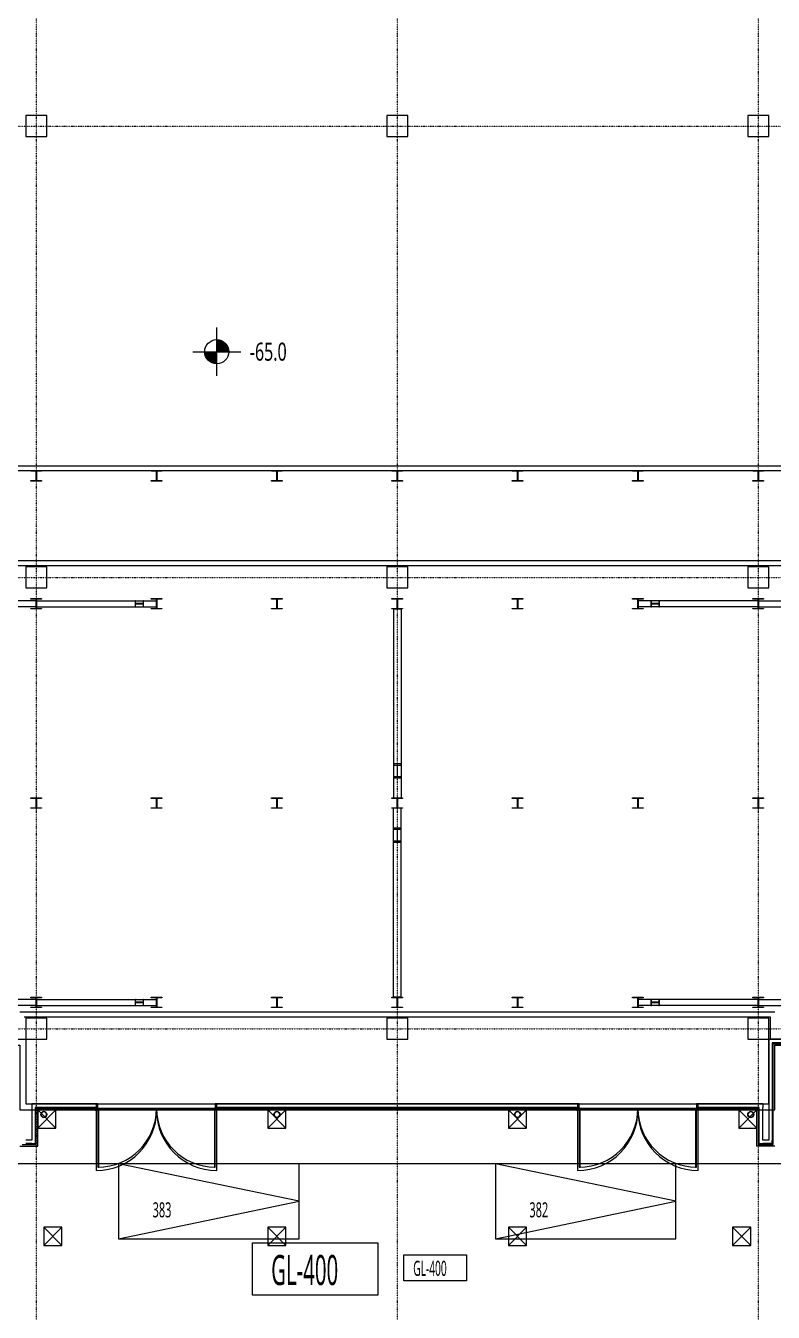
# Model space of a CAD drawing. Extents: x -76427 to 292734, y -42117 to 131250.
# Drawn here: x 126850 to 151700, y -9423 to 33333 of the extents above; entities that cross this region are included whole.
import ezdxf

# ---------------------------------------------------------------- set-up
doc = ezdxf.new("R2010")
doc.units = 0
doc.header["$LTSCALE"] = 10
doc.linetypes.add('H12PL1$0$JJP_三點線', pattern=[0.9, 0.3, -0.15, 0, -0.15, 0, -0.15, 0, -0.15])
doc.linetypes.add('H12PL1$0$JJP_虛線(退縮線、投影線、地下室範圍、非屬本工程、圖面分區)', pattern=[0.45, 0.3, -0.15])
for name, color, linetype in [('H12PL1$0$A-LABEL-HIGH.200K', 252, 'Continuous'), ('H12PL1$0$A-OBJE-MEP', 252, 'Continuous'), ('H12PL1$0$A-WALL-EX', 252, 'Continuous'), ('H12PL1$0$A-WALL-IN.200K', 252, 'Continuous'), ('H12PL1$0$Door', 252, 'Continuous'), ('H12PL1$0$Hattch', 252, 'Continuous'), ('H12PL1$0$L10_14_200_LEVEL', 252, 'Continuous'), ('H12PL1$0$L10_14_DRAN', 252, 'Continuous'), ('H12PL1$0$L10_14_KABE1', 252, 'Continuous'), ('H12PL1$0$L10_14_KABE3', 252, 'Continuous'), ('H12PL1$0$L10_14_LEVEL', 252, 'Continuous'), ('H12PL1$0$L10_14_PKG', 252, 'Continuous'), ('H12PL1$0$L10_14_PKG-NN', 252, 'Continuous'), ('H12PL1$0$L10_14_SIAGE1', 252, 'Continuous'), ('H12PL1$0$L10_14_SITE', 252, 'Continuous'), ('H12PL1$0$L10_14_SUGATA3', 252, 'Continuous'), ('H12PL1$0$L10_14_TATEGU1', 252, 'Continuous'), ('H12PL1$0$L10_14_TATEGU3', 252, 'Continuous'), ('H12PL1$0$S-BEAM-SHOW.200K', 252, 'Continuous'), ('H12PL1$0$S-COL', 252, 'Continuous'), ('H12PL1$0$S-COL.200K', 252, 'Continuous'), ('H12PL1$0$S-FNDN', 252, 'Continuous'), ('H12PL1$0$S-GRID', 252, 'Continuous'), ('H12PL1$0$S-SLAB-SHOW.200K', 252, 'Continuous')]:
    doc.layers.add(name, color=color, linetype=linetype)
doc.styles.add('H12PL1$0$Standard', font='', dxfattribs={"width": 0.8})
doc.styles.get('H12PL1$0$Standard').set_extended_font_data('Microsoft JhengHei')

# ---------------------------------------------------------------- blocks, each defined once
blk = doc.blocks.new('H12PL1')
at = {"layer": 'H12PL1$0$Hattch', "linetype": 'Continuous', "lineweight": 0}
for points in [[(133200, 22500), (133600, 22500), (133569.55, 22653.07), (133482.84, 22782.84), (133353.07, 22869.55), (133200, 22900)], [(133200, 22500), (132800, 22500), (132830.45, 22346.93), (132917.16, 22217.16), (133046.93, 22130.45), (133200, 22100)]]:
    blk.add_hatch(color=256, dxfattribs=at).paths.add_polyline_path(points)
at = {"layer": 'H12PL1$0$A-LABEL-HIGH.200K', "lineweight": 0}
for p, q in [((133200, 21700), (133200, 23300)), ((132400, 22500), (134000, 22500))]:
    blk.add_line(p, q, dxfattribs=at)
blk.add_circle((133200, 22500), 400, dxfattribs=at)
at = {"layer": 'H12PL1$0$A-OBJE-MEP', "lineweight": 0, "flags": 128}
for points in [[(127545, -2850, 1), (127355, -2850, 1)], [(135295, -2850, 1), (135105, -2850, 1)], [(143295, -2850, 1), (143105, -2850, 1)], [(151045, -2850, 1), (150855, -2850, 1)]]:
    blk.add_lwpolyline(points, format="xyb", close=True, dxfattribs=at)
at = {"layer": 'H12PL1$0$A-OBJE-MEP', "lineweight": 0}
for centre in [(127450, -2850), (135200, -2850), (143200, -2850), (150950, -2850)]:
    blk.add_circle(centre, 100, dxfattribs=at)
at = {"layer": 'H12PL1$0$A-WALL-EX', "lineweight": 0}
for p, q in [((151700, -465), (151665, -465)), ((151700, -465), (151665, -465)), ((151665, -465), (151665, -500)), ((151665, -500), (151665, -3700)), ((170650, -465), (151700, -465)), ((129200, -2650), (129200, -2500)), ((133200, -2650), (133200, -2500)), ((145200, -2650), (145200, -2500)), ((149200, -2650), (149200, -2500)), ((127165, -2615), (127165, -2650)), ((127165, -2615), (127165, -2650)), ((127200, -2615), (127165, -2615)), ((127165, -2650), (127165, -3815)), ((129200, -2615), (127200, -2615)), ((145200, -2615), (133200, -2615)), ((151200, -2615), (149200, -2615)), ((151235, -2615), (151200, -2615)), ((151235, -2650), (151235, -2615)), ((151235, -2650), (151235, -2615)), ((151235, -3815), (151235, -2650)), ((127050, -3815), (126850, -3815)), ((127050, -3815), (127165, -3815)), ((127050, -3815), (127165, -3815)), ((151235, -3815), (151350, -3815)), ((151235, -3815), (151350, -3815)), ((151665, -3815), (151350, -3815)), ((151665, -3815), (151665, -3700)), ((151665, -3815), (151665, -3700))]:
    blk.add_line(p, q, dxfattribs=at)
at = {"layer": 'H12PL1$0$A-WALL-EX', "lineweight": 0, "flags": 128}
for points in [[(151550, -350), (151665, -350)], [(151550, -350), (151550, -3700)], [(170650, -350), (151665, -350)], [(151700, -500), (170650, -500)], [(151700, -3815), (151700, -500)], [(127050, -2500), (127050, -2615)], [(129200, -2500), (127050, -2500)], [(145200, -2500), (133200, -2500)], [(151350, -2500), (149200, -2500)], [(151350, -2500), (151350, -2615)], [(127050, -2615), (127050, -3700)], [(129200, -2650), (127200, -2650)], [(129200, -2650), (127200, -2650)], [(129200, -2650), (127200, -2650)], [(129200, -2650), (127200, -2650)], [(151200, -2650), (127200, -2650)], [(151200, -2650), (127200, -2650)], [(151200, -2650), (127200, -2650)], [(127200, -3850), (127200, -2650)], [(127200, -2650), (129200, -2650)], [(145200, -2650), (133200, -2650)], [(145200, -2650), (133200, -2650)], [(145200, -2650), (133200, -2650)], [(145200, -2650), (133200, -2650)], [(133200, -2650), (145200, -2650)], [(151200, -2650), (149200, -2650)], [(151200, -2650), (149200, -2650)], [(151200, -2650), (149200, -2650)], [(151200, -2650), (149200, -2650)], [(149200, -2650), (151200, -2650)], [(151200, -2650), (151200, -3850)], [(151350, -3700), (151350, -2615)], [(127050, -3700), (126850, -3700)], [(151550, -3700), (151350, -3700)], [(151700, -3850), (151700, -3815)], [(126735, -3850), (127165, -3850)], [(127200, -3850), (127165, -3850)], [(151200, -3850), (151235, -3850)], [(151235, -3850), (151700, -3850)]]:
    blk.add_lwpolyline(points, dxfattribs=at)
at = {"layer": 'H12PL1$0$A-WALL-IN.200K', "lineweight": 0, "flags": 128}
for points in [[(243150, 18700), (39500, 18700)], [(123175, 18550), (127025, 18550)], [(127375, 18550), (131025, 18550)], [(131375, 18550), (135025, 18550)], [(135375, 18550), (139025, 18550)], [(139375, 18550), (143025, 18550)], [(143375, 18550), (147025, 18550)], [(147375, 18550), (151025, 18550)], [(151375, 18550), (155225, 18550)], [(167450, 15550), (42650, 15550)], [(102550, 15400), (167450, 15400)], [(151750, 550), (126650, 550)], [(126800, 400), (151600, 400)], [(151600, 400), (151600, -350)], [(151750, -350), (151600, -350)]]:
    blk.add_lwpolyline(points, dxfattribs=at)
at = {"layer": 'H12PL1$0$Door', "lineweight": 0}
for p, q in [((129250, -2500), (129200, -2500)), ((129200, -2500), (129200, -2650)), ((129250, -2650), (129250, -2500)), ((133200, -2500), (133150, -2500)), ((133150, -2500), (133150, -2650)), ((133200, -2650), (133200, -2500)), ((145250, -2500), (145200, -2500)), ((145200, -2500), (145200, -2650)), ((145250, -2650), (145250, -2500)), ((149200, -2500), (149150, -2500)), ((149150, -2500), (149150, -2650)), ((149200, -2650), (149200, -2500)), ((129200, -2650), (129250, -2650)), ((129250, -2650), (129250, -4600)), ((129280, -2650), (129250, -2650)), ((129280, -4600), (129280, -2650)), ((133120, -2650), (133120, -4600)), ((133150, -2650), (133120, -2650)), ((133150, -4600), (133150, -2650)), ((133150, -2650), (133200, -2650)), ((145200, -2650), (145250, -2650)), ((145250, -2650), (145250, -4600)), ((145280, -2650), (145250, -2650)), ((145280, -4600), (145280, -2650)), ((149120, -2650), (149120, -4600)), ((149150, -2650), (149120, -2650)), ((149150, -4600), (149150, -2650)), ((149150, -2650), (149200, -2650)), ((129250, -4600), (129280, -4600)), ((133120, -4600), (133150, -4600)), ((145250, -4600), (145280, -4600)), ((149120, -4600), (149150, -4600))]:
    blk.add_line(p, q, dxfattribs=at)
for centre, start, end in [((129250, -2650), 270, 0), ((133150, -2650), 180, 270), ((145250, -2650), 270, 0), ((149150, -2650), 180, 270)]:
    blk.add_arc(centre, 1950, start, end, dxfattribs=at)
at = {"layer": 'H12PL1$0$L10_14_200_LEVEL', "lineweight": 0, "flags": 128}
blk.add_lwpolyline([(139419.68, -7510.42), (141500.77, -7510.42), (141500.77, -8378.31), (139419.68, -8378.31)], close=True, dxfattribs=at)
at = {"layer": 'H12PL1$0$L10_14_DRAN', "lineweight": 0}
for centre in [(127450, -2850), (127450, -2850), (135200, -2850), (135200, -2850), (143200, -2850), (143200, -2850), (150950, -2850), (150950, -2850)]:
    blk.add_circle(centre, 100, dxfattribs=at)
at = {"layer": 'H12PL1$0$L10_14_KABE1', "lineweight": 0}
for p, q in [((127250, -3900), (127250, -2700)), ((127250, -2700), (129132.5, -2700)), ((133262.5, -2700), (145132.5, -2700)), ((151150, -2700), (149262.5, -2700)), ((151150, -3900), (151150, -2700)), ((126650, -3900), (127250, -3900)), ((151750, -3900), (151150, -3900))]:
    blk.add_line(p, q, dxfattribs=at)
at = {"layer": 'H12PL1$0$L10_14_KABE3', "lineweight": 0}
for p, q in [((129132.5, -2650), (129132.5, -2700)), ((133262.5, -2650), (133262.5, -2700)), ((145132.5, -2650), (145132.5, -2700)), ((149262.5, -2650), (149262.5, -2700))]:
    blk.add_line(p, q, dxfattribs=at)
at = {"layer": 'H12PL1$0$L10_14_LEVEL', "lineweight": 0, "flags": 128}
blk.add_lwpolyline([(134387.64, -7114.17), (138549.81, -7114.17), (138549.81, -8849.94), (134387.64, -8849.94)], close=True, dxfattribs=at)
at = {"layer": 'H12PL1$0$L10_14_PKG', "lineweight": 0, "flags": 128}
for points in [[(129937.5, -6985), (135937.5, -5735), (129937.5, -4485)], [(142462.5, -6985), (148462.5, -5735), (142462.5, -4485)]]:
    blk.add_lwpolyline(points, dxfattribs=at)
for points in [[(129937.5, -6985), (135937.5, -6985), (135937.5, -4485), (129937.5, -4485)], [(142462.5, -6985), (148462.5, -6985), (148462.5, -4485), (142462.5, -4485)]]:
    blk.add_lwpolyline(points, close=True, dxfattribs=at)
at = {"layer": 'H12PL1$0$L10_14_SIAGE1', "lineweight": 0}
for p, q in [((129132.5, -2700), (129157.5, -2700)), ((133237.5, -2700), (133262.5, -2700)), ((145132.5, -2700), (145157.5, -2700)), ((149237.5, -2700), (149262.5, -2700))]:
    blk.add_line(p, q, dxfattribs=at)
at = {"layer": 'H12PL1$0$L10_14_SITE', "lineweight": 0}
blk.add_line((152524.63, -4485), (123488.96, -4485), dxfattribs=at)
at = {"layer": 'H12PL1$0$L10_14_SUGATA3', "lineweight": 0}
for p, q in [((127250, -3300), (127850, -2700)), ((127250, -2700), (127850, -3300)), ((134900, -3300), (135500, -2700)), ((134900, -2700), (135500, -3300)), ((142900, -2700), (143500, -3300)), ((142900, -3300), (143500, -2700)), ((150550, -3300), (151150, -2700)), ((150550, -2700), (151150, -3300)), ((127450, -6600), (128050, -7200)), ((127450, -7200), (128050, -6600)), ((134900, -6600), (135500, -7200)), ((134900, -7200), (135500, -6600)), ((142900, -6600), (143500, -7200)), ((142900, -7200), (143500, -6600)), ((150350, -6600), (150950, -7200)), ((150350, -7200), (150950, -6600))]:
    blk.add_line(p, q, dxfattribs=at)
at = {"layer": 'H12PL1$0$L10_14_SUGATA3', "lineweight": 0, "flags": 128}
for points in [[(127250, -3300), (127850, -3300), (127850, -2700), (127250, -2700)], [(134900, -3300), (135500, -3300), (135500, -2700), (134900, -2700)], [(142900, -3300), (143500, -3300), (143500, -2700), (142900, -2700)], [(150550, -3300), (151150, -3300), (151150, -2700), (150550, -2700)], [(127450, -7200), (128050, -7200), (128050, -6600), (127450, -6600)], [(134900, -7200), (135500, -7200), (135500, -6600), (134900, -6600)], [(142900, -7200), (143500, -7200), (143500, -6600), (142900, -6600)], [(150350, -7200), (150950, -7200), (150950, -6600), (150350, -6600)]]:
    blk.add_lwpolyline(points, close=True, dxfattribs=at)
at = {"layer": 'H12PL1$0$L10_14_TATEGU1', "lineweight": 0, "flags": 128}
for points in [[(129157.5, -2675), (129157.5, -2710), (129182.5, -2710), (129182.5, -2665), (129197.5, -2665), (129197.5, -2650)], [(133237.5, -2675), (133237.5, -2710), (133212.5, -2710), (133212.5, -2665), (133197.5, -2665), (133197.5, -2650)], [(145157.5, -2675), (145157.5, -2710), (145182.5, -2710), (145182.5, -2665), (145197.5, -2665), (145197.5, -2650)], [(149237.5, -2675), (149237.5, -2710), (149212.5, -2710), (149212.5, -2665), (149197.5, -2665), (149197.5, -2650)]]:
    blk.add_lwpolyline(points, dxfattribs=at)
at = {"layer": 'H12PL1$0$L10_14_TATEGU3', "lineweight": 0}
for p, q in [((129200, -4710), (129200, -2710)), ((131200, -2800), (131200, -2650)), ((133200, -4710), (133200, -2710)), ((145200, -4710), (145200, -2710)), ((147200, -2800), (147200, -2650)), ((149200, -4710), (149200, -2710))]:
    blk.add_line(p, q, dxfattribs=at)
at = {"layer": 'H12PL1$0$L10_14_TATEGU3', "lineweight": 0, "flags": 128}
for points in [[(133207.5, -2710), (129192.5, -2710), (129192.5, -2670), (133207.5, -2670)], [(149207.5, -2710), (145192.5, -2710), (145192.5, -2670), (149207.5, -2670)]]:
    blk.add_lwpolyline(points, close=True, dxfattribs=at)
at = {"layer": 'H12PL1$0$L10_14_TATEGU3', "lineweight": 0}
for centre, start, end in [((129200, -2710), 270, 0), ((133200, -2710), 180, 270), ((145200, -2710), 270, 0), ((149200, -2710), 180, 270)]:
    blk.add_arc(centre, 2000, start, end, dxfattribs=at)
at = {"layer": 'H12PL1$0$S-BEAM-SHOW.200K', "lineweight": 0}
for p, q in [((127200, 14225), (123459.99, 14225)), ((127200, 14225), (130767.57, 14225)), ((130500.94, 14225), (130483.92, 14225)), ((130483.92, 14225), (130483.92, 14025)), ((130500.94, 14135), (130500.94, 14225)), ((130503.43, 14130.76), (130500.94, 14135)), ((130500.94, 14115), (130503.43, 14119.24)), ((130500.94, 14025), (130500.94, 14115)), ((130509.45, 14129), (130503.43, 14130.76)), ((130503.43, 14119.24), (130509.45, 14121)), ((130742.04, 14129), (130509.45, 14129)), ((130509.45, 14121), (130742.04, 14121)), ((130748.06, 14130.76), (130742.04, 14129)), ((130742.04, 14121), (130748.06, 14119.24)), ((130750.55, 14135), (130748.06, 14130.76)), ((130748.06, 14119.24), (130750.55, 14115)), ((130767.57, 14225), (130750.55, 14225)), ((130750.55, 14225), (130750.55, 14135)), ((130750.55, 14115), (130750.55, 14025)), ((130767.57, 14025), (130767.57, 14225)), ((151200, 14225), (147632.43, 14225)), ((147649.45, 14225), (147632.43, 14225)), ((147632.43, 14225), (147632.43, 14025)), ((147649.45, 14135), (147649.45, 14225)), ((147651.94, 14130.76), (147649.45, 14135)), ((147649.45, 14115), (147651.94, 14119.24)), ((147649.45, 14025), (147649.45, 14115)), ((147657.96, 14129), (147651.94, 14130.76)), ((147651.94, 14119.24), (147657.96, 14121)), ((147890.55, 14129), (147657.96, 14129)), ((147657.96, 14121), (147890.55, 14121)), ((147896.57, 14130.76), (147890.55, 14129)), ((147890.55, 14121), (147896.57, 14119.24)), ((147899.06, 14135), (147896.57, 14130.76)), ((147896.57, 14119.24), (147899.06, 14115)), ((147916.08, 14225), (147899.06, 14225)), ((147899.06, 14225), (147899.06, 14135)), ((147899.06, 14115), (147899.06, 14025)), ((147916.08, 14025), (147916.08, 14225)), ((151200, 14225), (154940.01, 14225)), ((127200, 14025), (123459.99, 14025)), ((127200, 14025), (130767.57, 14025)), ((130483.92, 14025), (130500.94, 14025)), ((130750.55, 14025), (130767.57, 14025)), ((139075, 13950), (139075, 8333.91)), ((139075, 13950), (139325, 13950)), ((139325, 13950), (139325, 8333.91)), ((151200, 14025), (147632.43, 14025)), ((147632.43, 14025), (147649.45, 14025)), ((147899.06, 14025), (147916.08, 14025)), ((151200, 14025), (154940.01, 14025)), ((139325, 8801.98), (139075, 8801.98)), ((139075, 8801.98), (139075, 8764.53)), ((139075, 8764.53), (139194, 8764.53)), ((139194, 8764.53), (139206, 8764.53)), ((139206, 8764.53), (139194, 8764.53)), ((139194, 8764.53), (139194, 8371.36)), ((139206, 8764.53), (139325, 8764.53)), ((139206, 8371.36), (139206, 8764.53)), ((139325, 8764.53), (139325, 8801.98)), ((139075, 8371.36), (139075, 8333.91)), ((139194, 8371.36), (139075, 8371.36)), ((139075, 8333.91), (139325, 8333.91)), ((139194, 8371.36), (139206, 8371.36)), ((139206, 8371.36), (139194, 8371.36)), ((139325, 8371.36), (139206, 8371.36)), ((139325, 8333.91), (139325, 8371.36)), ((139075, 1050), (139075, 6666.09)), ((139325, 6666.09), (139075, 6666.09)), ((139075, 6666.09), (139075, 6628.64)), ((139075, 6628.64), (139194, 6628.64)), ((139206, 6628.64), (139194, 6628.64)), ((139194, 6628.64), (139194, 6235.47)), ((139194, 6628.64), (139206, 6628.64)), ((139206, 6235.47), (139206, 6628.64)), ((139206, 6628.64), (139325, 6628.64)), ((139325, 1050), (139325, 6666.09)), ((139325, 6628.64), (139325, 6666.09)), ((139075, 6235.47), (139075, 6198.02)), ((139194, 6235.47), (139075, 6235.47)), ((139075, 6198.02), (139325, 6198.02)), ((139206, 6235.47), (139194, 6235.47)), ((139194, 6235.47), (139206, 6235.47)), ((139325, 6235.47), (139206, 6235.47)), ((139325, 6198.02), (139325, 6235.47)), ((127200, 975), (123459.99, 975)), ((127200, 975), (130767.57, 975)), ((130500.94, 975), (130483.92, 975)), ((130483.92, 975), (130483.92, 775)), ((130500.94, 885), (130500.94, 975)), ((130503.43, 880.76), (130500.94, 885)), ((130500.94, 865), (130503.43, 869.24)), ((130500.94, 775), (130500.94, 865)), ((130509.45, 879), (130503.43, 880.76)), ((130503.43, 869.24), (130509.45, 871)), ((130742.04, 879), (130509.45, 879)), ((130509.45, 871), (130742.04, 871)), ((130748.06, 880.76), (130742.04, 879)), ((130742.04, 871), (130748.06, 869.24)), ((130750.55, 885), (130748.06, 880.76)), ((130748.06, 869.24), (130750.55, 865)), ((130767.57, 975), (130750.55, 975)), ((130750.55, 975), (130750.55, 885)), ((130750.55, 865), (130750.55, 775)), ((130767.57, 775), (130767.57, 975)), ((139325, 1050), (139075, 1050)), ((151200, 975), (147632.43, 975)), ((147649.45, 975), (147632.43, 975)), ((147632.43, 975), (147632.43, 775)), ((147649.45, 885), (147649.45, 975)), ((147651.94, 880.76), (147649.45, 885)), ((147649.45, 865), (147651.94, 869.24)), ((147649.45, 775), (147649.45, 865)), ((147657.96, 879), (147651.94, 880.76)), ((147651.94, 869.24), (147657.96, 871)), ((147890.55, 879), (147657.96, 879)), ((147657.96, 871), (147890.55, 871)), ((147896.57, 880.76), (147890.55, 879)), ((147890.55, 871), (147896.57, 869.24)), ((147899.06, 885), (147896.57, 880.76)), ((147896.57, 869.24), (147899.06, 865)), ((147916.08, 975), (147899.06, 975)), ((147899.06, 975), (147899.06, 885)), ((147899.06, 865), (147899.06, 775)), ((147916.08, 775), (147916.08, 975)), ((151200, 975), (154940.01, 975)), ((127200, 775), (123459.99, 775)), ((127200, 775), (130767.57, 775)), ((130483.92, 775), (130500.94, 775)), ((130750.55, 775), (130767.57, 775)), ((151200, 775), (147632.43, 775)), ((147632.43, 775), (147649.45, 775)), ((147899.06, 775), (147916.08, 775)), ((151200, 775), (154940.01, 775))]:
    blk.add_line(p, q, dxfattribs=at)
at = {"layer": 'H12PL1$0$S-BEAM-SHOW.200K', "linetype": 'H12PL1$0$JJP_虛線(退縮線、投影線、地下室範圍、非屬本工程、圖面分區)', "lineweight": 0}
for p, q in [((130767.57, 14225), (131200, 14225)), ((131200, 14025), (131200, 14225)), ((147632.43, 14225), (147200, 14225)), ((147200, 14225), (147200, 14025)), ((130767.57, 14025), (131200, 14025)), ((147632.43, 14025), (147200, 14025)), ((139075, 8333.91), (139075, 7675)), ((139325, 8333.91), (139325, 7675)), ((139075, 7675), (139325, 7675)), ((139075, 6666.09), (139075, 7325)), ((139325, 7325), (139075, 7325)), ((139325, 6666.09), (139325, 7325)), ((130767.57, 975), (131200, 975)), ((131200, 775), (131200, 975)), ((147632.43, 975), (147200, 975)), ((147200, 975), (147200, 775)), ((130767.57, 775), (131200, 775)), ((147632.43, 775), (147200, 775))]:
    blk.add_line(p, q, dxfattribs=at)
at = {"layer": 'H12PL1$0$S-COL', "lineweight": 0, "flags": 128}
for points in [[(126850, 29650), (127550, 29650), (127550, 30350), (126850, 30350)], [(138850, 29650), (139550, 29650), (139550, 30350), (138850, 30350)], [(150850, 29650), (151550, 29650), (151550, 30350), (150850, 30350)], [(126850, 14650), (127550, 14650), (127550, 15350), (126850, 15350)], [(138850, 14650), (139550, 14650), (139550, 15350), (138850, 15350)], [(150850, 14650), (151550, 14650), (151550, 15350), (150850, 15350)], [(126850, 350), (126850, -350), (127550, -350), (127550, 350)], [(138850, -350), (139550, -350), (139550, 350), (138850, 350)], [(150850, 350), (150850, -350), (151550, -350), (151550, 350)]]:
    blk.add_lwpolyline(points, close=True, dxfattribs=at)
at = {"layer": 'H12PL1$0$S-COL.200K', "lineweight": 0, "flags": 128}
for points in [[(127375, 18550), (127375, 18531), (127213, 18531, 0.41421356), (127206, 18524), (127206, 18226, 0.41421356), (127213, 18219), (127375, 18219), (127375, 18200), (127025, 18200), (127025, 18219), (127187, 18219, 0.41421356), (127194, 18226), (127194, 18524, 0.41421356), (127187, 18531), (127025, 18531), (127025, 18550)], [(131375, 18550), (131375, 18531), (131213, 18531, 0.41421356), (131206, 18524), (131206, 18226, 0.41421356), (131213, 18219), (131375, 18219), (131375, 18200), (131025, 18200), (131025, 18219), (131187, 18219, 0.41421356), (131194, 18226), (131194, 18524, 0.41421356), (131187, 18531), (131025, 18531), (131025, 18550)], [(135375, 18550), (135375, 18531), (135213, 18531, 0.41421356), (135206, 18524), (135206, 18226, 0.41421356), (135213, 18219), (135375, 18219), (135375, 18200), (135025, 18200), (135025, 18219), (135187, 18219, 0.41421356), (135194, 18226), (135194, 18524, 0.41421356), (135187, 18531), (135025, 18531), (135025, 18550)], [(139375, 18550), (139375, 18531), (139213, 18531, 0.41421356), (139206, 18524), (139206, 18226, 0.41421356), (139213, 18219), (139375, 18219), (139375, 18200), (139025, 18200), (139025, 18219), (139187, 18219, 0.41421356), (139194, 18226), (139194, 18524, 0.41421356), (139187, 18531), (139025, 18531), (139025, 18550)], [(143375, 18550), (143375, 18531), (143213, 18531, 0.41421356), (143206, 18524), (143206, 18226, 0.41421356), (143213, 18219), (143375, 18219), (143375, 18200), (143025, 18200), (143025, 18219), (143187, 18219, 0.41421356), (143194, 18226), (143194, 18524, 0.41421356), (143187, 18531), (143025, 18531), (143025, 18550)], [(147375, 18550), (147375, 18531), (147213, 18531, 0.41421356), (147206, 18524), (147206, 18226, 0.41421356), (147213, 18219), (147375, 18219), (147375, 18200), (147025, 18200), (147025, 18219), (147187, 18219, 0.41421356), (147194, 18226), (147194, 18524, 0.41421356), (147187, 18531), (147025, 18531), (147025, 18550)], [(151375, 18550), (151375, 18531), (151213, 18531, 0.41421356), (151206, 18524), (151206, 18226, 0.41421356), (151213, 18219), (151375, 18219), (151375, 18200), (151025, 18200), (151025, 18219), (151187, 18219, 0.41421356), (151194, 18226), (151194, 18524, 0.41421356), (151187, 18531), (151025, 18531), (151025, 18550)], [(127375, 14300), (127375, 14281), (127213, 14281, 0.41421356), (127206, 14274), (127206, 13976, 0.41421356), (127213, 13969), (127375, 13969), (127375, 13950), (127025, 13950), (127025, 13969), (127187, 13969, 0.41421356), (127194, 13976), (127194, 14274, 0.41421356), (127187, 14281), (127025, 14281), (127025, 14300)], [(131375, 14300), (131375, 14281), (131213, 14281, 0.41421356), (131206, 14274), (131206, 13976, 0.41421356), (131213, 13969), (131375, 13969), (131375, 13950), (131025, 13950), (131025, 13969), (131187, 13969, 0.41421356), (131194, 13976), (131194, 14274, 0.41421356), (131187, 14281), (131025, 14281), (131025, 14300)], [(135375, 14300), (135375, 14281), (135213, 14281, 0.41421356), (135206, 14274), (135206, 13976, 0.41421356), (135213, 13969), (135375, 13969), (135375, 13950), (135025, 13950), (135025, 13969), (135187, 13969, 0.41421356), (135194, 13976), (135194, 14274, 0.41421356), (135187, 14281), (135025, 14281), (135025, 14300)], [(139375, 14300), (139375, 14281), (139213, 14281, 0.41421356), (139206, 14274), (139206, 13976, 0.41421356), (139213, 13969), (139375, 13969), (139375, 13950), (139025, 13950), (139025, 13969), (139187, 13969, 0.41421356), (139194, 13976), (139194, 14274, 0.41421356), (139187, 14281), (139025, 14281), (139025, 14300)], [(143375, 14300), (143375, 14281), (143213, 14281, 0.41421356), (143206, 14274), (143206, 13976, 0.41421356), (143213, 13969), (143375, 13969), (143375, 13950), (143025, 13950), (143025, 13969), (143187, 13969, 0.41421356), (143194, 13976), (143194, 14274, 0.41421356), (143187, 14281), (143025, 14281), (143025, 14300)], [(147375, 14300), (147375, 14281), (147213, 14281, 0.41421356), (147206, 14274), (147206, 13976, 0.41421356), (147213, 13969), (147375, 13969), (147375, 13950), (147025, 13950), (147025, 13969), (147187, 13969, 0.41421356), (147194, 13976), (147194, 14274, 0.41421356), (147187, 14281), (147025, 14281), (147025, 14300)], [(151375, 14300), (151375, 14281), (151213, 14281, 0.41421356), (151206, 14274), (151206, 13976, 0.41421356), (151213, 13969), (151375, 13969), (151375, 13950), (151025, 13950), (151025, 13969), (151187, 13969, 0.41421356), (151194, 13976), (151194, 14274, 0.41421356), (151187, 14281), (151025, 14281), (151025, 14300)], [(127375, 7675), (127375, 7656), (127213, 7656, 0.41421356), (127206, 7649), (127206, 7351, 0.41421356), (127213, 7344), (127375, 7344), (127375, 7325), (127025, 7325), (127025, 7344), (127187, 7344, 0.41421356), (127194, 7351), (127194, 7649, 0.41421356), (127187, 7656), (127025, 7656), (127025, 7675)], [(131375, 7675), (131375, 7656), (131213, 7656, 0.41421356), (131206, 7649), (131206, 7351, 0.41421356), (131213, 7344), (131375, 7344), (131375, 7325), (131025, 7325), (131025, 7344), (131187, 7344, 0.41421356), (131194, 7351), (131194, 7649, 0.41421356), (131187, 7656), (131025, 7656), (131025, 7675)], [(135375, 7675), (135375, 7656), (135213, 7656, 0.41421356), (135206, 7649), (135206, 7351, 0.41421356), (135213, 7344), (135375, 7344), (135375, 7325), (135025, 7325), (135025, 7344), (135187, 7344, 0.41421356), (135194, 7351), (135194, 7649, 0.41421356), (135187, 7656), (135025, 7656), (135025, 7675)], [(139375, 7675), (139375, 7656), (139213, 7656, 0.41421356), (139206, 7649), (139206, 7351, 0.41421356), (139213, 7344), (139375, 7344), (139375, 7325), (139025, 7325), (139025, 7344), (139187, 7344, 0.41421356), (139194, 7351), (139194, 7649, 0.41421356), (139187, 7656), (139025, 7656), (139025, 7675)], [(143375, 7675), (143375, 7656), (143213, 7656, 0.41421356), (143206, 7649), (143206, 7351, 0.41421356), (143213, 7344), (143375, 7344), (143375, 7325), (143025, 7325), (143025, 7344), (143187, 7344, 0.41421356), (143194, 7351), (143194, 7649, 0.41421356), (143187, 7656), (143025, 7656), (143025, 7675)], [(147375, 7675), (147375, 7656), (147213, 7656, 0.41421356), (147206, 7649), (147206, 7351, 0.41421356), (147213, 7344), (147375, 7344), (147375, 7325), (147025, 7325), (147025, 7344), (147187, 7344, 0.41421356), (147194, 7351), (147194, 7649, 0.41421356), (147187, 7656), (147025, 7656), (147025, 7675)], [(151375, 7675), (151375, 7656), (151213, 7656, 0.41421356), (151206, 7649), (151206, 7351, 0.41421356), (151213, 7344), (151375, 7344), (151375, 7325), (151025, 7325), (151025, 7344), (151187, 7344, 0.41421356), (151194, 7351), (151194, 7649, 0.41421356), (151187, 7656), (151025, 7656), (151025, 7675)], [(127375, 1050), (127375, 1031), (127213, 1031, 0.41421356), (127206, 1024), (127206, 726, 0.41421356), (127213, 719), (127375, 719), (127375, 700), (127025, 700), (127025, 719), (127187, 719, 0.41421356), (127194, 726), (127194, 1024, 0.41421356), (127187, 1031), (127025, 1031), (127025, 1050)], [(131375, 1050), (131375, 1031), (131213, 1031, 0.41421356), (131206, 1024), (131206, 726, 0.41421356), (131213, 719), (131375, 719), (131375, 700), (131025, 700), (131025, 719), (131187, 719, 0.41421356), (131194, 726), (131194, 1024, 0.41421356), (131187, 1031), (131025, 1031), (131025, 1050)], [(135375, 1050), (135375, 1031), (135213, 1031, 0.41421356), (135206, 1024), (135206, 726, 0.41421356), (135213, 719), (135375, 719), (135375, 700), (135025, 700), (135025, 719), (135187, 719, 0.41421356), (135194, 726), (135194, 1024, 0.41421356), (135187, 1031), (135025, 1031), (135025, 1050)], [(139375, 1050), (139375, 1031), (139213, 1031, 0.41421356), (139206, 1024), (139206, 726, 0.41421356), (139213, 719), (139375, 719), (139375, 700), (139025, 700), (139025, 719), (139187, 719, 0.41421356), (139194, 726), (139194, 1024, 0.41421356), (139187, 1031), (139025, 1031), (139025, 1050)], [(143375, 1050), (143375, 1031), (143213, 1031, 0.41421356), (143206, 1024), (143206, 726, 0.41421356), (143213, 719), (143375, 719), (143375, 700), (143025, 700), (143025, 719), (143187, 719, 0.41421356), (143194, 726), (143194, 1024, 0.41421356), (143187, 1031), (143025, 1031), (143025, 1050)], [(147375, 1050), (147375, 1031), (147213, 1031, 0.41421356), (147206, 1024), (147206, 726, 0.41421356), (147213, 719), (147375, 719), (147375, 700), (147025, 700), (147025, 719), (147187, 719, 0.41421356), (147194, 726), (147194, 1024, 0.41421356), (147187, 1031), (147025, 1031), (147025, 1050)], [(151375, 1050), (151375, 1031), (151213, 1031, 0.41421356), (151206, 1024), (151206, 726, 0.41421356), (151213, 719), (151375, 719), (151375, 700), (151025, 700), (151025, 719), (151187, 719, 0.41421356), (151194, 726), (151194, 1024, 0.41421356), (151187, 1031), (151025, 1031), (151025, 1050)]]:
    blk.add_lwpolyline(points, format="xyb", close=True, dxfattribs=at)
at = {"layer": 'H12PL1$0$S-FNDN', "lineweight": 0, "flags": 128}
blk.add_lwpolyline([(110700, 45300), (119350, 45300), (119350, -550), (126650, -550), (126650, -2700), (151750, -2700), (151750, -550), (159050, -550), (159050, 45300), (166725, 45300), (166725, 50030), (159050, 50030), (159050, 90550), (119350, 90550), (119350, 50030), (110700, 50030)], close=True, dxfattribs=at)
at = {"layer": 'H12PL1$0$S-GRID', "linetype": 'H12PL1$0$JJP_三點線', "lineweight": 0}
for p, q in [((127200, 128250), (127200, -28000)), ((139200, 128250), (139200, -28000)), ((151200, 128250), (151200, -28000)), ((-29000, 30000), (289600, 30000)), ((-29000, 15000), (289600, 15000)), ((-29000, 0), (289600, 0))]:
    blk.add_line(p, q, dxfattribs=at)
at = {"layer": 'H12PL1$0$S-SLAB-SHOW.200K', "lineweight": 0, "flags": 128}
blk.add_lwpolyline([(97475, 18700), (97475, 15550), (93300, 15550), (93300, -350), (126850, -350), (126850, -2500), (151550, -2500), (151550, -350), (167450, -350), (167450, 15550), (164000, 15550), (164000, 18700)], close=True, dxfattribs=at)
at = {"layer": 'H12PL1$0$A-LABEL-HIGH.200K', "lineweight": 0, "insert": (134300, 22190.12), "char_height": 600, "attachment_point": 7, "style": 'H12PL1$0$Standard'}
blk.add_mtext('\\A1;{\\W0.68;-65.0}', dxfattribs=at)
at = {"layer": 'H12PL1$0$L10_14_200_LEVEL', "linetype": 'Continuous', "lineweight": 0, "insert": (139730.37, -7966.23), "char_height": 500, "attachment_point": 4, "style": 'H12PL1$0$Standard'}
blk.add_mtext('\\A1;{\\W0.52;GL-400}', dxfattribs=at)
at = {"layer": 'H12PL1$0$L10_14_LEVEL', "linetype": 'Continuous', "lineweight": 0, "insert": (135009.02, -8025.79), "char_height": 1000, "attachment_point": 4, "style": 'H12PL1$0$Standard'}
blk.add_mtext('\\A1;{\\W0.52;GL-400}', dxfattribs=at)
at = {"layer": 'H12PL1$0$L10_14_PKG-NN', "linetype": 'Continuous', "lineweight": 0, "char_height": 500, "attachment_point": 7, "style": 'H12PL1$0$Standard'}
for s, insert in [('\\A1;{\\W0.56;383}', (131068.03, -6275.21)), ('\\A1;{\\W0.56;382}', (143593.03, -6275.21))]:
    blk.add_mtext(s, dxfattribs=dict(at, insert=insert))

msp = doc.modelspace()

# ---------------------------------------------------------------- block references
msp.add_blockref('H12PL1', (0, 0))

doc.saveas('drawing.dxf')
